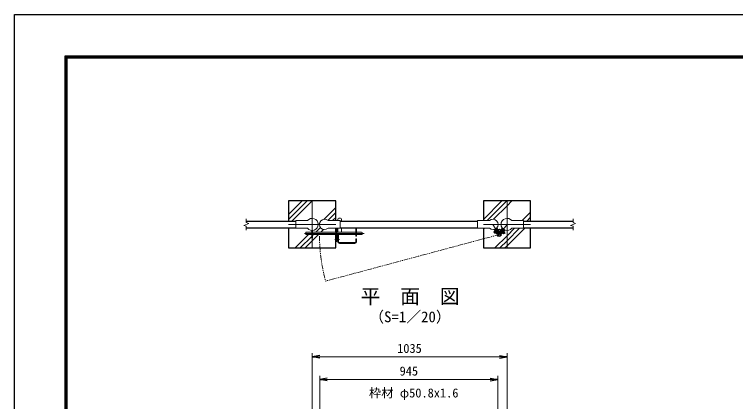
# Model space of a CAD drawing. Units: millimetres, scale not verified. Extents: x -4200 to 4200, y -2970 to 2970.
# Drawn here: x -4200 to -371, y 914 to 2970 of the extents above; entities that cross this region are included whole.
import ezdxf
from ezdxf.enums import TextEntityAlignment as Align

# ---------------------------------------------------------------- set-up
doc = ezdxf.new("R2010")
doc.units = ezdxf.units.MM
doc.header["$LTSCALE"] = 10
doc.linetypes.add('USER1', pattern=[50.8, 31.75, -6.35, 6.35, -6.35])
doc.linetypes.add('USER2', pattern=[5, 2.5, -0.5, 0.5, -0.5, 0.5, -0.5])
for name, color, linetype, lineweight in [('0-0_D-TTL-TXT', 7, 'Continuous', 25), ('0-1_D-BMK', 2, 'USER1', 13), ('0-2_D-STR1', 1, 'Continuous', 25), ('0-3_D-STR3', 3, 'Continuous', 13), ('0-5_D-STR4', 7, 'Continuous', 25), ('0-6_D-DCR-HCH', 7, 'Continuous', 13), ('0-7_D-STR-DIM', 7, 'Continuous', 13), ('0-A_D-STR-TXT', 7, 'Continuous', 13), ('0-C_D-TTL', 7, 'Continuous', 25)]:
    doc.layers.add(name, color=color, linetype=linetype, lineweight=lineweight)
doc.layers.add('0-8_0', color=7, linetype='Continuous')
doc.styles.add('ＭＳ ゴシック', font='')
doc.styles.get('ＭＳ ゴシック').set_extended_font_data('MS Gothic')

# ---------------------------------------------------------------- blocks, each defined once
blk = doc.blocks.new('_Open')
at = {"layer": '0-8_0'}
blk.add_line((-10, 1.667), (0, 0), dxfattribs=at)
blk.add_lwpolyline([(-10, -1.667), (0, 0), (-10, 0)], dxfattribs=at)

msp = doc.modelspace()

# ---------------------------------------------------------------- linework, layer by layer
at = {"layer": '0-1_D-BMK'}
for p, q in [((-2619.05, 1979.85), (-2619.05, 1729.85)), ((-1584.05, 1979.85), (-1584.05, 1729.85)), ((-2744.05, 1854.85), (-2494.05, 1854.85)), ((-1709.05, 1854.85), (-1459.05, 1854.85)), ((-1659.2, 1854.85), (-1625.78, 1801.04)), ((-1584.05, 1854.85), (-1625.78, 1801.04)), ((-2660.36, 1807.15), (-2342.7, 1807.15)), ((-1624.2, 1828.85), (-1654.64, 1809.95)), ((-1624.56, 1828.95), (-1595.11, 1806.11)), ((-2498.82, 1774.65), (-2473.68, 1774.65))]:
    msp.add_line(p, q, dxfattribs=at)
at = {"layer": '0-1_D-BMK', "linetype": 'USER2'}
msp.add_line((-1625.78, 1801.04), (-2547.79, 1553.98), dxfattribs=at)
msp.add_arc((-1625.78, 1801.04), 954.54, 180.5332, 195, dxfattribs=at)
at = {"layer": '0-2_D-STR1'}
for p, q in [((-2969.05, 1872.35), (-2706.55, 1872.35)), ((-2470.9, 1872.35), (-1741.7, 1872.35)), ((-1496.55, 1872.35), (-1234.05, 1872.35)), ((-2969.05, 1837.35), (-2706.55, 1837.35)), ((-2470.9, 1837.35), (-1741.7, 1837.35)), ((-1496.55, 1837.35), (-1234.05, 1837.35))]:
    msp.add_line(p, q, dxfattribs=at)
at = {"layer": '0-3_D-STR3'}
for p, q in [((-2482.9, 1883.65), (-2482.9, 1875.2)), ((-2477.9, 1888.65), (-2468.9, 1888.65)), ((-2463.9, 1883.65), (-2463.9, 1872.35)), ((-2644.19, 1875.2), (-2706.55, 1875.2)), ((-2534.9, 1875.2), (-2470.9, 1875.2)), ((-1677.69, 1875.2), (-1741.7, 1875.2)), ((-1558.9, 1875.2), (-1496.55, 1875.2)), ((-2653.4, 1810.65), (-2653.4, 1803.65)), ((-2650.4, 1813.65), (-2621.35, 1813.65)), ((-2650.4, 1800.65), (-2621.35, 1800.65)), ((-2621.35, 1822.59), (-2621.35, 1782.73)), ((-2616.75, 1822.59), (-2616.75, 1782.73)), ((-2616.75, 1813.65), (-2493.4, 1813.65)), ((-2616.75, 1800.65), (-2493.4, 1800.65)), ((-2488.9, 1834.5), (-2488.9, 1764.65)), ((-2488.9, 1813.65), (-2387.9, 1813.65)), ((-2488.9, 1800.65), (-2482.9, 1800.65)), ((-2482.9, 1834.5), (-2482.9, 1813.65)), ((-2482.9, 1805.65), (-2482.9, 1762.65)), ((-2482.9, 1805.65), (-2478.4, 1805.65)), ((-2478.4, 1805.65), (-2478.4, 1762.65)), ((-2478.4, 1800.65), (-2387.9, 1800.65)), ((-2463.9, 1837.35), (-2463.9, 1813.65)), ((-2387.9, 1837.35), (-2387.9, 1792.15)), ((-2383.4, 1837.35), (-2383.4, 1792.15)), ((-2383.4, 1813.65), (-2356.4, 1813.65)), ((-2383.4, 1800.65), (-2356.4, 1800.65)), ((-2353.4, 1810.65), (-2353.4, 1803.65)), ((-1654.11, 1816.71), (-1647.73, 1820.66)), ((-1648.3, 1807.36), (-1654.11, 1816.71)), ((-1638.24, 1805.37), (-1652.42, 1828.2)), ((-1636.31, 1806.62), (-1650.13, 1828.89)), ((-1648.3, 1807.36), (-1641.93, 1811.32)), ((-1647.8, 1828.91), (-1648.12, 1827.54)), ((-1648.12, 1827.54), (-1636.48, 1808.79)), ((-1647.8, 1828.91), (-1641, 1833.14)), ((-1646.8, 1825.41), (-1645.1, 1826.47)), ((-1645.78, 1821.88), (-1644.93, 1822.4)), ((-1645.1, 1826.47), (-1635.6, 1811.18)), ((-1639.13, 1813.06), (-1644.93, 1822.4)), ((-1641, 1833.14), (-1639.62, 1832.81)), ((-1640, 1829.63), (-1638.3, 1830.69)), ((-1640, 1829.63), (-1630.51, 1814.34)), ((-1639.98, 1812.53), (-1639.13, 1813.06)), ((-1626.11, 1812.95), (-1639.94, 1835.22)), ((-1639.62, 1832.81), (-1627.98, 1814.07)), ((-1624.16, 1814.17), (-1638.31, 1836.96)), ((-1636.31, 1806.62), (-1638.26, 1805.41)), ((-1637.3, 1810.12), (-1635.6, 1811.18)), ((-1630.51, 1814.34), (-1628.81, 1815.4)), ((-1626.11, 1812.95), (-1624.16, 1814.17)), ((-1624.21, 1812.85), (-1625.12, 1813.57)), ((-1625.02, 1815.55), (-1609.76, 1835.23)), ((-1624.21, 1812.85), (-1608.27, 1833.41)), ((-1621.27, 1815.01), (-1619.69, 1813.78)), ((-1608.66, 1828.01), (-1619.69, 1813.78)), ((-1603.92, 1824.33), (-1614.95, 1810.1)), ((-1614.95, 1810.1), (-1613.37, 1808.88)), ((-1614.72, 1805.5), (-1598.78, 1826.06)), ((-1614.72, 1805.5), (-1612.9, 1804.09)), ((-1600.81, 1825.08), (-1614.33, 1807.64)), ((-1612.9, 1804.09), (-1596.65, 1825.06)), ((-1611.34, 1811.5), (-1604.6, 1820.19)), ((-1611.34, 1811.5), (-1610.55, 1810.88)), ((-1610.24, 1829.23), (-1608.66, 1828.01)), ((-1608.73, 1809.47), (-1602.8, 1804.88)), ((-1607.31, 1831.38), (-1600.98, 1826.48)), ((-1604.6, 1820.19), (-1603.81, 1819.58)), ((-1603.92, 1824.33), (-1602.34, 1823.1)), ((-1602.8, 1804.88), (-1596.06, 1813.57)), ((-1601.99, 1818.17), (-1596.06, 1813.57)), ((-1600.98, 1826.48), (-1600.81, 1825.08)), ((-2616.75, 1782.73), (-2621.35, 1782.73)), ((-2387.9, 1792.15), (-2383.4, 1792.15)), ((-2387.4, 1778.65), (-2387.4, 1762.65)), ((-2387.4, 1778.65), (-2382.9, 1778.65)), ((-2382.9, 1778.65), (-2382.9, 1762.65)), ((-2473.9, 1758.15), (-2391.9, 1758.15)), ((-2473.9, 1753.65), (-2391.9, 1753.65))]:
    msp.add_line(p, q, dxfattribs=at)
for points in [[(-2644.19, 1834.5), (-2706.55, 1834.5), (-2706.55, 1875.2)], [(-2534.9, 1834.5), (-2470.9, 1834.5), (-2470.9, 1875.2)], [(-1677.69, 1834.5), (-1741.7, 1834.5), (-1741.7, 1875.2)], [(-1558.9, 1834.5), (-1496.55, 1834.5), (-1496.55, 1875.2)], [(-2493.4, 1834.5), (-2493.4, 1764.65), (-2488.9, 1764.65)], [(-1607.31, 1831.38), (-1608.71, 1831.21), (-1622.23, 1813.77)]]:
    msp.add_lwpolyline(points, dxfattribs=at)
msp.add_circle((-1625.78, 1801.04), 6.3, dxfattribs=at)
for centre, radius, start, end in [((-2619.05, 1854.85), 32.35, 218.9806, 141.0194), ((-2553.4, 1854.85), 27.5, 47.73142, 312.26858), ((-2477.9, 1883.65), 5, 90, 180), ((-2468.9, 1883.65), 5, 0, 90), ((-1659.2, 1854.85), 27.5, 227.73142, 132.26858), ((-1584.05, 1854.85), 32.35, 38.9806, 321.0194), ((-2650.4, 1810.65), 3, 90, 180), ((-2650.4, 1803.65), 3, 180, 270), ((-2356.4, 1810.65), 3, 0, 90), ((-2356.4, 1803.65), 3, 270, 0), ((-1625.78, 1801.04), 10.8, 161.10578, 82.57528), ((-1640.72, 1806.15), 5, 341.10578, 31.84053), ((-1623.73, 1816.7), 5, 211.84053, 262.57528), ((-1626.18, 1816.83), 5, 281.21846, 322.21032), ((-1610.38, 1804.58), 5, 142.21032, 192.94508), ((-2473.9, 1762.65), 9, 180, 270), ((-2473.9, 1762.65), 4.5, 180, 270), ((-2391.9, 1762.65), 4.5, 270, 0), ((-2391.9, 1762.65), 9, 270, 0)]:
    msp.add_arc(centre, radius, start, end, dxfattribs=at)
at = {"layer": '0-5_D-STR4'}
for p, q in [((-2744.05, 1979.85), (-2744.05, 1872.35)), ((-2494.05, 1979.85), (-2744.05, 1979.85)), ((-2494.05, 1875.2), (-2494.05, 1979.85)), ((-1709.05, 1979.85), (-1709.05, 1875.2)), ((-1459.05, 1979.85), (-1709.05, 1979.85)), ((-1459.05, 1872.35), (-1459.05, 1979.85)), ((-2744.05, 1837.35), (-2744.05, 1729.85)), ((-2494.05, 1813.65), (-2494.05, 1834.5)), ((-1709.05, 1834.5), (-1709.05, 1729.85))]:
    msp.add_line(p, q, dxfattribs=at)
for points in [[(-2744.05, 1729.85), (-2494.05, 1729.85), (-2494.05, 1800.65)], [(-1709.05, 1729.85), (-1459.05, 1729.85), (-1459.05, 1837.35)]]:
    msp.add_lwpolyline(points, dxfattribs=at)
at = {"layer": '0-6_D-DCR-HCH'}
for p, q in [((-2744.05, 1881.05), (-2645.25, 1979.85)), ((-2744.05, 1907.57), (-2671.76, 1979.85)), ((-1709.05, 1881.91), (-1611.1, 1979.85)), ((-1689.24, 1875.2), (-1584.59, 1979.85)), ((-2557.57, 1881.92), (-2494.05, 1945.44)), ((-2536.54, 1876.43), (-2494.05, 1918.92)), ((-1503.62, 1875.2), (-1459.05, 1919.78)), ((-2511.25, 1875.2), (-2494.05, 1892.41)), ((-1479.95, 1872.35), (-1459.05, 1893.26)), ((-2599.31, 1813.65), (-2574.97, 1838)), ((-2709.63, 1729.85), (-2638.83, 1800.65)), ((-2625.83, 1813.65), (-2621.35, 1818.14)), ((-2616.75, 1796.22), (-2612.31, 1800.65)), ((-2572.8, 1813.65), (-2558.53, 1827.92)), ((-1709.05, 1828.88), (-1703.42, 1834.5)), ((-2683.11, 1729.85), (-2621.35, 1791.62)), ((-2497.5, 1729.85), (-2494.05, 1733.31))]:
    msp.add_line(p, q, dxfattribs=at)
for points in [[(-2726.23, 1872.35), (-2619.05, 1979.54), (-2618.73, 1979.85)], [(-1655.9, 1882.03), (-1584.05, 1953.88), (-1558.07, 1979.85)], [(-2586.91, 1852.57), (-2584.63, 1854.85), (-2580.5, 1858.99)], [(-2656.6, 1729.85), (-2619.05, 1767.41), (-2585.8, 1800.65)], [(-1648.97, 1729.85), (-1584.05, 1794.78), (-1544.32, 1834.5)], [(-1622.45, 1729.85), (-1584.05, 1768.26), (-1517.8, 1834.5)], [(-1595.94, 1729.85), (-1584.05, 1741.75), (-1488.44, 1837.35)]]:
    msp.add_lwpolyline(points, dxfattribs=at)
at = {"layer": '0-7_D-STR-DIM'}
for p, q in [((-2969.05, 1864.47), (-2969.05, 1884.85)), ((-1234.05, 1864.47), (-1234.05, 1884.85)), ((-2982.26, 1850.04), (-2955.83, 1859.66)), ((-2969.05, 1845.23), (-2982.26, 1850.04)), ((-2955.83, 1859.66), (-2969.05, 1864.47)), ((-2969.05, 1824.85), (-2969.05, 1845.23)), ((-1247.26, 1850.04), (-1220.83, 1859.66)), ((-1234.05, 1845.23), (-1247.26, 1850.04)), ((-1220.83, 1859.66), (-1234.05, 1864.47)), ((-1234.05, 1824.85), (-1234.05, 1845.23)), ((-2619.05, 716.61), (-2619.05, 1171.37)), ((-2579.05, 1151.37), (-1624.05, 1151.37)), ((-1584.05, 716.61), (-1584.05, 1171.37)), ((-2578.8, 618.37), (-2578.8, 1051.37)), ((-1633.8, 618.37), (-1633.8, 1051.37)), ((-2538.8, 1031.37), (-1673.8, 1031.37))]:
    msp.add_line(p, q, dxfattribs=at)
at = {"layer": '0-C_D-TTL', "color": 2}
msp.add_lwpolyline([(-4200, 2970), (4200, 2970), (4200, -2970), (-4200, -2970)], close=True, dxfattribs=at)
at = {"layer": '0-C_D-TTL'}
for points in [[(-3930, 2750), (3930, 2750), (3930, -2750), (-3930, -2750)], [(-3927.5, 2747.5), (3927.5, 2747.5), (3927.5, -2747.5), (-3927.5, -2747.5)], [(-3925, 2745), (3925, 2745), (3925, -2745), (-3925, -2745)], [(-3922.5, 2742.5), (3922.5, 2742.5), (3922.5, -2742.5), (-3922.5, -2742.5)], [(-3920, 2740), (3920, 2740), (3920, -2740), (-3920, -2740)]]:
    msp.add_lwpolyline(points, close=True, dxfattribs=at)

# ---------------------------------------------------------------- block references
at = {"layer": '0-7_D-STR-DIM', "xscale": 4, "yscale": 4, "rotation": 180}
for p in [(-2619.05, 1151.37), (-2578.8, 1031.37)]:
    msp.add_blockref('_Open', p, dxfattribs=at)
at = {"layer": '0-7_D-STR-DIM', "xscale": 4, "yscale": 4}
for p in [(-1584.05, 1151.37), (-1633.8, 1031.37)]:
    msp.add_blockref('_Open', p, dxfattribs=at)

# ---------------------------------------------------------------- texts
at = {"layer": '0-0_D-TTL-TXT', "style": 'ＭＳ ゴシック'}
for s, height, p in [('平\u3000面\u3000図', 76.98, (-2361.44, 1411.33)), ('（S=1／20）', 57.7, (-2315.96, 1318.13))]:
    msp.add_text(s, height=height, dxfattribs=at).set_placement(p, align=Align.BOTTOM_LEFT)
at = {"layer": '0-7_D-STR-DIM', "style": 'ＭＳ ゴシック'}
for s, p in [('1035', (-2167.8, 1158.12)), ('945', (-2154.77, 1038.12))]:
    msp.add_text(s, height=48.09, dxfattribs=at).set_placement(p, align=Align.BOTTOM_LEFT)
at = {"layer": '0-A_D-STR-TXT', "style": 'ＭＳ ゴシック'}
msp.add_text('枠材 φ50.8x1.6', height=48.09, dxfattribs=at).set_placement((-2317.63, 921.63), align=Align.BOTTOM_LEFT)

doc.saveas('drawing.dxf')
